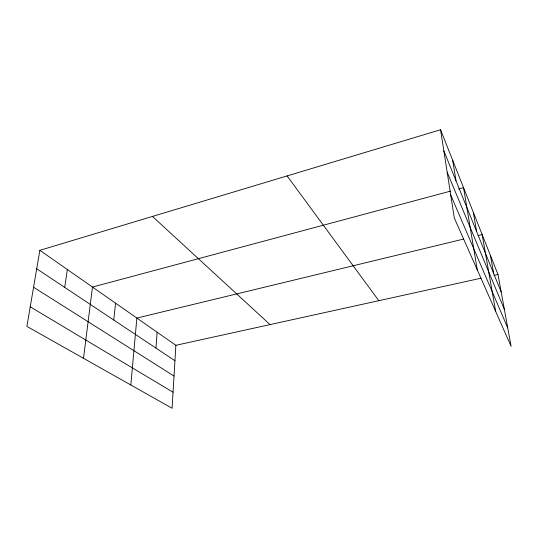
<?xml version="1.0" encoding="UTF-8"?>
<svg xmlns="http://www.w3.org/2000/svg" width="538" height="538" viewBox="0 0 538 538"><rect width="100%" height="100%" fill="white"/><g stroke="black" fill="none" stroke-linecap="round" stroke-linejoin="round"><path stroke-width="0.81" d="M39.859 250.318L175.872 345.302L172.086 408.261L26.9 326.384L39.859 250.318L440.555 129.739L497.993 274.488L511.1 346.324L454.301 217.964L440.555 129.739M155.939 348.073L157.123 332.208M130.821 384.993L136.86 318.059L463.702 239.047M113.767 320.016L115.569 303.19M83.504 358.308L92.475 287.063L450.662 191.091M64.708 287.386L67.331 269.504M458.706 188.939L463.534 187.641L477.293 269.915M478.147 235.557L482.162 234.588L495.666 311.441M175.872 345.302L480.959 278.227M493.938 275.375L497.993 274.488M30.236 306.815L173.048 392.215M33.571 287.231L174.023 376.055M36.718 268.765L174.944 360.716M152.462 216.437L270.049 324.596M287.097 175.919L378.826 300.681M450.723 195.005L507.738 327.898M447.172 172.207L504.368 309.424M443.85 150.882L501.181 291.959M490.448 255.463L493.682 273.499M473.312 212.281L476.614 231.495M452.68 160.29L455.995 180.768"/></g></svg>
